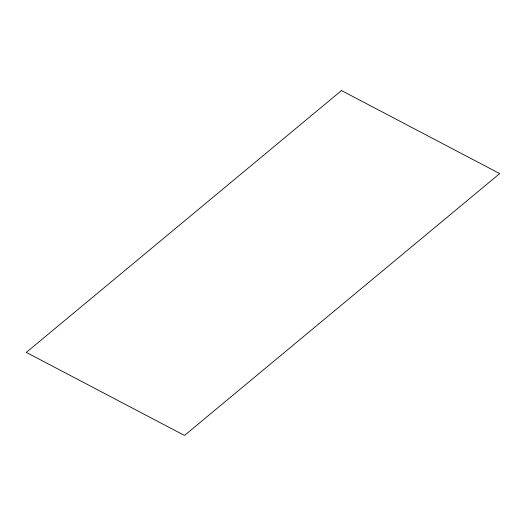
<?xml version="1.0" encoding="UTF-8"?>
<svg xmlns="http://www.w3.org/2000/svg" width="526" height="526" viewBox="0 0 526 526"><rect width="100%" height="100%" fill="white"/><g stroke="black" fill="none" stroke-linecap="round" stroke-linejoin="round"><path stroke-width="0.79" d="M341.499 90.557L26.3 352.4L184.501 435.443L499.7 173.6L341.499 90.557"/></g></svg>
